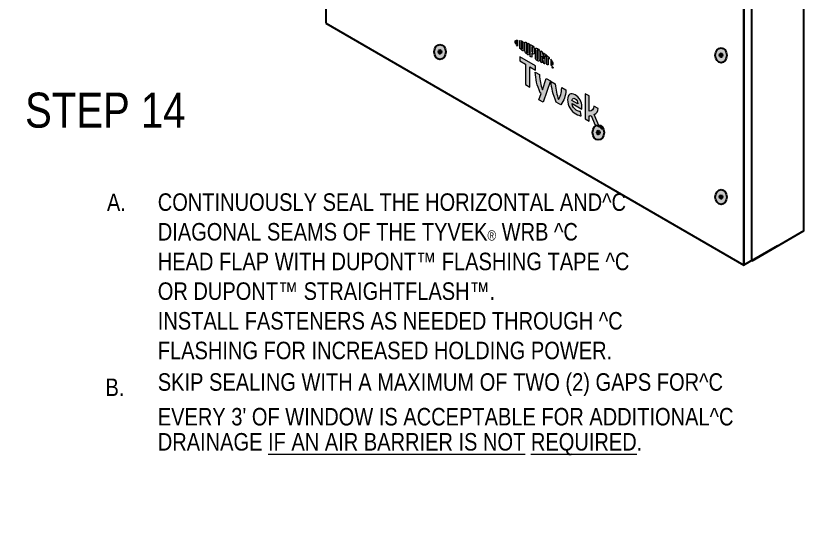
# Model space of a CAD drawing. Header units: inches. Extents: x -22 to 84, y -21 to 19.
# Drawn here: x 51.87 to 59.06, y 3.28 to 7.86 of the extents above; entities that cross this region are included whole.
import ezdxf

# ---------------------------------------------------------------- set-up
doc = ezdxf.new("R2010")
doc.units = ezdxf.units.IN
doc.header["$MEASUREMENT"] = 0
for name, color, linetype, lineweight in [('.ATI-TEXT', 7, 'Continuous', 0), ('G-ANNO-TTLB', 7, 'Continuous', 0), ('TYVEK', 7, 'Continuous', 0), ('X-REF - TRACED', 7, 'Continuous', 0)]:
    doc.layers.add(name, color=color, linetype=linetype, lineweight=lineweight)

# ---------------------------------------------------------------- blocks, each defined once
blk = doc.blocks.new('Block_245')
at = {"layer": 'X-REF - TRACED', "true_color": 0x848484, "transparency": 33554687}
h = blk.add_hatch(color=252, dxfattribs=at)
h.dxf.hatch_style = 2
edge = h.paths.add_edge_path()
edge.add_spline(control_points=[(56.329, 7.6298), (56.329, 7.6198), (56.3375, 7.6055), (56.3523, 7.5889), (56.3523, 7.5889), (56.3523, 7.6436), (56.3523, 7.6436), (56.3375, 7.6442), (56.329, 7.6398), (56.329, 7.6298)], knot_values=[0, 0, 0, 0, 1, 1, 1, 2, 2, 2, 3, 3, 3, 3], degree=3, periodic=0)
h = blk.add_hatch(color=252, dxfattribs=at)
h.dxf.hatch_style = 2
edge = h.paths.add_edge_path()
edge.add_spline(control_points=[(56.3968, 7.5683), (56.3968, 7.5641), (56.3946, 7.564), (56.392, 7.5655), (56.3899, 7.5667), (56.3868, 7.5693), (56.3842, 7.5716), (56.3842, 7.5716), (56.3842, 7.624), (56.3842, 7.624), (56.3868, 7.6233), (56.3899, 7.6223), (56.392, 7.6211), (56.3946, 7.6196), (56.3968, 7.6169), (56.3968, 7.6127), (56.3968, 7.6127), (56.3968, 7.5683), (56.3968, 7.5683)], knot_values=[0, 0, 0, 0, 1, 1, 1, 2, 2, 2, 3, 3, 3, 4, 4, 4, 5, 5, 5, 6, 6, 6, 6], degree=3, periodic=0)
edge = h.paths.add_edge_path()
edge.add_spline(control_points=[(56.3937, 7.6338), (56.3896, 7.6362), (56.3836, 7.6382), (56.3728, 7.6407), (56.3728, 7.6407), (56.3728, 7.5681), (56.3728, 7.5681), (56.3823, 7.5593), (56.3896, 7.5532), (56.3937, 7.5508), (56.4032, 7.5453), (56.4086, 7.5489), (56.4086, 7.5596), (56.4086, 7.5596), (56.4086, 7.6078), (56.4086, 7.6078), (56.4086, 7.6185), (56.4032, 7.6283), (56.3937, 7.6338)], knot_values=[0, 0, 0, 0, 1, 1, 1, 2, 2, 2, 3, 3, 3, 4, 4, 4, 5, 5, 5, 6, 6, 6, 6], degree=3, periodic=0)
h = blk.add_hatch(color=252, dxfattribs=at)
h.dxf.hatch_style = 2
edge = h.paths.add_edge_path()
edge.add_spline(control_points=[(56.4419, 7.5338), (56.4419, 7.5296), (56.4406, 7.5276), (56.436, 7.5309), (56.4315, 7.5341), (56.4303, 7.537), (56.4303, 7.542), (56.4303, 7.542), (56.4303, 7.621), (56.4303, 7.621), (56.4273, 7.6223), (56.4207, 7.6251), (56.4178, 7.6263), (56.4178, 7.6263), (56.4178, 7.5464), (56.4178, 7.5464), (56.4178, 7.5336), (56.4232, 7.5256), (56.436, 7.5165), (56.4477, 7.5082), (56.4549, 7.5109), (56.4549, 7.525), (56.4549, 7.525), (56.4549, 7.6094), (56.4549, 7.6094), (56.4524, 7.6106), (56.4444, 7.6145), (56.4419, 7.6157), (56.4419, 7.6157), (56.4419, 7.5338), (56.4419, 7.5338)], knot_values=[0, 0, 0, 0, 1, 1, 1, 2, 2, 2, 3, 3, 3, 4, 4, 4, 5, 5, 5, 6, 6, 6, 7, 7, 7, 8, 8, 8, 9, 9, 9, 10, 10, 10, 10], degree=3, periodic=0)
h = blk.add_hatch(color=252, dxfattribs=at)
h.dxf.hatch_style = 2
edge = h.paths.add_edge_path()
edge.add_spline(control_points=[(56.4893, 7.5411), (56.4893, 7.5365), (56.4879, 7.535), (56.4827, 7.538), (56.4827, 7.538), (56.4781, 7.5406), (56.4781, 7.5406), (56.4781, 7.5406), (56.4781, 7.5826), (56.4781, 7.5826), (56.4801, 7.5815), (56.4812, 7.5809), (56.4824, 7.5802), (56.4882, 7.5769), (56.4893, 7.5737), (56.4893, 7.5691), (56.4893, 7.5691), (56.4893, 7.5411), (56.4893, 7.5411)], knot_values=[0, 0, 0, 0, 1, 1, 1, 2, 2, 2, 3, 3, 3, 4, 4, 4, 5, 5, 5, 6, 6, 6, 6], degree=3, periodic=0)
edge = h.paths.add_edge_path()
edge.add_spline(control_points=[(56.4832, 7.5946), (56.4809, 7.5959), (56.4727, 7.6004), (56.4651, 7.6043), (56.4651, 7.6043), (56.4651, 7.4979), (56.4651, 7.4979), (56.4676, 7.4963), (56.4744, 7.492), (56.4781, 7.4898), (56.4781, 7.4898), (56.4781, 7.5259), (56.4781, 7.5259), (56.4781, 7.5259), (56.4832, 7.5229), (56.4832, 7.5229), (56.4968, 7.5151), (56.5025, 7.5188), (56.5025, 7.5323), (56.5025, 7.5323), (56.5025, 7.5637), (56.5025, 7.5637), (56.5025, 7.5769), (56.4961, 7.5872), (56.4832, 7.5946)], knot_values=[0, 0, 0, 0, 1, 1, 1, 2, 2, 2, 3, 3, 3, 4, 4, 4, 5, 5, 5, 6, 6, 6, 7, 7, 7, 8, 8, 8, 8], degree=3, periodic=0)
h = blk.add_hatch(color=252, dxfattribs=at)
h.dxf.hatch_style = 2
edge = h.paths.add_edge_path()
edge.add_spline(control_points=[(56.5359, 7.4771), (56.5359, 7.4729), (56.5347, 7.4714), (56.53, 7.4739), (56.5253, 7.4765), (56.524, 7.4796), (56.524, 7.4839), (56.524, 7.4839), (56.524, 7.5502), (56.524, 7.5502), (56.524, 7.5545), (56.5253, 7.5562), (56.53, 7.5533), (56.5347, 7.5505), (56.5359, 7.5475), (56.5359, 7.5433), (56.5359, 7.5433), (56.5359, 7.4771), (56.5359, 7.4771)], knot_values=[0, 0, 0, 0, 1, 1, 1, 2, 2, 2, 3, 3, 3, 4, 4, 4, 5, 5, 5, 6, 6, 6, 6], degree=3, periodic=0)
edge = h.paths.add_edge_path()
edge.add_spline(control_points=[(56.53, 7.5682), (56.518, 7.5758), (56.5108, 7.5738), (56.5108, 7.5598), (56.5108, 7.5598), (56.5108, 7.4903), (56.5108, 7.4903), (56.5108, 7.4755), (56.5173, 7.4657), (56.53, 7.459), (56.5425, 7.4524), (56.549, 7.4541), (56.549, 7.4698), (56.549, 7.4698), (56.549, 7.5362), (56.549, 7.5362), (56.549, 7.5511), (56.5432, 7.5599), (56.53, 7.5682)], knot_values=[0, 0, 0, 0, 1, 1, 1, 2, 2, 2, 3, 3, 3, 4, 4, 4, 5, 5, 5, 6, 6, 6, 6], degree=3, periodic=0)
h = blk.add_hatch(color=252, dxfattribs=at)
h.dxf.hatch_style = 2
edge = h.paths.add_edge_path()
edge.add_spline(control_points=[(56.5852, 7.4771), (56.5852, 7.4771), (56.5707, 7.5395), (56.5707, 7.5395), (56.5668, 7.5424), (56.5621, 7.5457), (56.5584, 7.5482), (56.5584, 7.5482), (56.5584, 7.4462), (56.5584, 7.4462), (56.561, 7.445), (56.5675, 7.4421), (56.5709, 7.4406), (56.5709, 7.4406), (56.5699, 7.5013), (56.5699, 7.5013), (56.5699, 7.5013), (56.5852, 7.4347), (56.5852, 7.4347), (56.5885, 7.4334), (56.5932, 7.4316), (56.5963, 7.4305), (56.5963, 7.4305), (56.5963, 7.5201), (56.5963, 7.5201), (56.5931, 7.5228), (56.5872, 7.5273), (56.5843, 7.5295), (56.5843, 7.5295), (56.5852, 7.4771), (56.5852, 7.4771)], knot_values=[0, 0, 0, 0, 1, 1, 1, 2, 2, 2, 3, 3, 3, 4, 4, 4, 5, 5, 5, 6, 6, 6, 7, 7, 7, 8, 8, 8, 9, 9, 9, 10, 10, 10, 10], degree=3, periodic=0)
h = blk.add_hatch(color=252, dxfattribs=at)
h.dxf.hatch_style = 2
edge = h.paths.add_edge_path()
edge.add_spline(control_points=[(56.6028, 7.5007), (56.606, 7.4982), (56.6092, 7.4957), (56.6123, 7.4931), (56.6123, 7.4931), (56.6123, 7.4253), (56.6123, 7.4253), (56.6151, 7.4244), (56.6204, 7.4229), (56.6239, 7.4221), (56.6239, 7.4221), (56.6239, 7.4831), (56.6239, 7.4831), (56.6273, 7.4802), (56.6305, 7.4773), (56.6334, 7.4747), (56.6334, 7.4747), (56.6334, 7.4878), (56.6334, 7.4878), (56.6242, 7.4968), (56.6143, 7.5055), (56.6028, 7.5149), (56.6028, 7.5149), (56.6028, 7.5007), (56.6028, 7.5007)], knot_values=[0, 0, 0, 0, 1, 1, 1, 2, 2, 2, 3, 3, 3, 4, 4, 4, 5, 5, 5, 6, 6, 6, 7, 7, 7, 8, 8, 8, 8], degree=3, periodic=0)
h = blk.add_hatch(color=252, dxfattribs=at)
h.dxf.hatch_style = 2
edge = h.paths.add_edge_path()
edge.add_spline(control_points=[(56.6708, 7.4325), (56.6708, 7.4225), (56.6622, 7.418), (56.6474, 7.4185), (56.6474, 7.4185), (56.6474, 7.4733), (56.6474, 7.4733), (56.6622, 7.4567), (56.6708, 7.4424), (56.6708, 7.4325)], knot_values=[0, 0, 0, 0, 1, 1, 1, 2, 2, 2, 3, 3, 3, 3], degree=3, periodic=0)
h = blk.add_hatch(color=252, dxfattribs=at)
h.dxf.hatch_style = 2
edge = h.paths.add_edge_path()
edge.add_spline(control_points=[(56.6638, 7.4035), (56.6638, 7.4035), (56.6652, 7.4027), (56.6652, 7.4027), (56.6652, 7.4027), (56.6673, 7.3978), (56.6673, 7.3978), (56.6673, 7.3978), (56.6694, 7.4003), (56.6694, 7.4003), (56.6694, 7.4003), (56.6708, 7.3995), (56.6708, 7.3995), (56.6708, 7.3995), (56.6708, 7.3917), (56.6708, 7.3917), (56.6708, 7.3917), (56.6695, 7.3924), (56.6695, 7.3924), (56.6695, 7.3924), (56.6695, 7.398), (56.6695, 7.398), (56.6695, 7.398), (56.6674, 7.3955), (56.6674, 7.3955), (56.6674, 7.3955), (56.6672, 7.3955), (56.6672, 7.3955), (56.6672, 7.3955), (56.6651, 7.4005), (56.6651, 7.4005), (56.6651, 7.4005), (56.6651, 7.3949), (56.6651, 7.3949), (56.6651, 7.3949), (56.6638, 7.3957), (56.6638, 7.3957), (56.6638, 7.3957), (56.6638, 7.4035), (56.6638, 7.4035)], knot_values=[0, 0, 0, 0, 1, 1, 1, 2, 2, 2, 3, 3, 3, 4, 4, 4, 5, 5, 5, 6, 6, 6, 7, 7, 7, 8, 8, 8, 9, 9, 9, 10, 10, 10, 11, 11, 11, 12, 12, 12, 13, 13, 13, 13], degree=3, periodic=0)
edge = h.paths.add_edge_path()
edge.add_spline(control_points=[(56.6589, 7.405), (56.6589, 7.405), (56.6568, 7.4062), (56.6568, 7.4062), (56.6568, 7.4062), (56.6568, 7.4076), (56.6568, 7.4076), (56.6568, 7.4076), (56.6623, 7.4044), (56.6623, 7.4044), (56.6623, 7.4044), (56.6623, 7.403), (56.6623, 7.403), (56.6623, 7.403), (56.6602, 7.4042), (56.6602, 7.4042), (56.6602, 7.4042), (56.6602, 7.3977), (56.6602, 7.3977), (56.6602, 7.3977), (56.6589, 7.3985), (56.6589, 7.3985), (56.6589, 7.3985), (56.6589, 7.405), (56.6589, 7.405)], knot_values=[0, 0, 0, 0, 1, 1, 1, 2, 2, 2, 3, 3, 3, 4, 4, 4, 5, 5, 5, 6, 6, 6, 7, 7, 7, 8, 8, 8, 8], degree=3, periodic=0)
at = {"layer": 'X-REF - TRACED'}
for points, knots in [([(56.329, 7.6298), (56.329, 7.6198), (56.3375, 7.6055), (56.3523, 7.5889), (56.3523, 7.5889), (56.3523, 7.6436), (56.3523, 7.6436), (56.3375, 7.6442), (56.329, 7.6398), (56.329, 7.6298)], [0, 0, 0, 0, 1, 1, 1, 2, 2, 2, 3, 3, 3, 3]), ([(56.3937, 7.6338), (56.3896, 7.6362), (56.3836, 7.6382), (56.3728, 7.6407), (56.3728, 7.6407), (56.3728, 7.5681), (56.3728, 7.5681), (56.3823, 7.5593), (56.3896, 7.5532), (56.3937, 7.5508), (56.4032, 7.5453), (56.4086, 7.5489), (56.4086, 7.5596), (56.4086, 7.5596), (56.4086, 7.6078), (56.4086, 7.6078), (56.4086, 7.6185), (56.4032, 7.6283), (56.3937, 7.6338)], [0, 0, 0, 0, 1, 1, 1, 2, 2, 2, 3, 3, 3, 4, 4, 4, 5, 5, 5, 6, 6, 6, 6]), ([(56.3968, 7.5683), (56.3968, 7.5641), (56.3946, 7.564), (56.392, 7.5655), (56.3899, 7.5667), (56.3868, 7.5693), (56.3842, 7.5716), (56.3842, 7.5716), (56.3842, 7.624), (56.3842, 7.624), (56.3868, 7.6233), (56.3899, 7.6223), (56.392, 7.6211), (56.3946, 7.6196), (56.3968, 7.6169), (56.3968, 7.6127), (56.3968, 7.6127), (56.3968, 7.5683), (56.3968, 7.5683)], [0, 0, 0, 0, 1, 1, 1, 2, 2, 2, 3, 3, 3, 4, 4, 4, 5, 5, 5, 6, 6, 6, 6]), ([(56.4419, 7.5338), (56.4419, 7.5296), (56.4406, 7.5276), (56.436, 7.5309), (56.4315, 7.5341), (56.4303, 7.537), (56.4303, 7.542), (56.4303, 7.542), (56.4303, 7.621), (56.4303, 7.621), (56.4273, 7.6223), (56.4207, 7.6251), (56.4178, 7.6263), (56.4178, 7.6263), (56.4178, 7.5464), (56.4178, 7.5464), (56.4178, 7.5336), (56.4232, 7.5256), (56.436, 7.5165), (56.4477, 7.5082), (56.4549, 7.5109), (56.4549, 7.525), (56.4549, 7.525), (56.4549, 7.6094), (56.4549, 7.6094), (56.4524, 7.6106), (56.4444, 7.6145), (56.4419, 7.6157), (56.4419, 7.6157), (56.4419, 7.5338), (56.4419, 7.5338)], [0, 0, 0, 0, 1, 1, 1, 2, 2, 2, 3, 3, 3, 4, 4, 4, 5, 5, 5, 6, 6, 6, 7, 7, 7, 8, 8, 8, 9, 9, 9, 10, 10, 10, 10]), ([(56.4832, 7.5946), (56.4809, 7.5959), (56.4727, 7.6004), (56.4651, 7.6043), (56.4651, 7.6043), (56.4651, 7.4979), (56.4651, 7.4979), (56.4676, 7.4963), (56.4744, 7.492), (56.4781, 7.4898), (56.4781, 7.4898), (56.4781, 7.5259), (56.4781, 7.5259), (56.4781, 7.5259), (56.4832, 7.5229), (56.4832, 7.5229), (56.4968, 7.5151), (56.5025, 7.5188), (56.5025, 7.5323), (56.5025, 7.5323), (56.5025, 7.5637), (56.5025, 7.5637), (56.5025, 7.5769), (56.4961, 7.5872), (56.4832, 7.5946)], [0, 0, 0, 0, 1, 1, 1, 2, 2, 2, 3, 3, 3, 4, 4, 4, 5, 5, 5, 6, 6, 6, 7, 7, 7, 8, 8, 8, 8]), ([(56.4893, 7.5411), (56.4893, 7.5365), (56.4879, 7.535), (56.4827, 7.538), (56.4827, 7.538), (56.4781, 7.5406), (56.4781, 7.5406), (56.4781, 7.5406), (56.4781, 7.5826), (56.4781, 7.5826), (56.4801, 7.5815), (56.4812, 7.5809), (56.4824, 7.5802), (56.4882, 7.5769), (56.4893, 7.5737), (56.4893, 7.5691), (56.4893, 7.5691), (56.4893, 7.5411), (56.4893, 7.5411)], [0, 0, 0, 0, 1, 1, 1, 2, 2, 2, 3, 3, 3, 4, 4, 4, 5, 5, 5, 6, 6, 6, 6]), ([(56.53, 7.5682), (56.518, 7.5758), (56.5108, 7.5738), (56.5108, 7.5598), (56.5108, 7.5598), (56.5108, 7.4903), (56.5108, 7.4903), (56.5108, 7.4755), (56.5173, 7.4657), (56.53, 7.459), (56.5425, 7.4524), (56.549, 7.4541), (56.549, 7.4698), (56.549, 7.4698), (56.549, 7.5362), (56.549, 7.5362), (56.549, 7.5511), (56.5432, 7.5599), (56.53, 7.5682)], [0, 0, 0, 0, 1, 1, 1, 2, 2, 2, 3, 3, 3, 4, 4, 4, 5, 5, 5, 6, 6, 6, 6]), ([(56.5359, 7.4771), (56.5359, 7.4729), (56.5347, 7.4714), (56.53, 7.4739), (56.5253, 7.4765), (56.524, 7.4796), (56.524, 7.4839), (56.524, 7.4839), (56.524, 7.5502), (56.524, 7.5502), (56.524, 7.5545), (56.5253, 7.5562), (56.53, 7.5533), (56.5347, 7.5505), (56.5359, 7.5475), (56.5359, 7.5433), (56.5359, 7.5433), (56.5359, 7.4771), (56.5359, 7.4771)], [0, 0, 0, 0, 1, 1, 1, 2, 2, 2, 3, 3, 3, 4, 4, 4, 5, 5, 5, 6, 6, 6, 6]), ([(56.5852, 7.4771), (56.5852, 7.4771), (56.5707, 7.5395), (56.5707, 7.5395), (56.5668, 7.5424), (56.5621, 7.5457), (56.5584, 7.5482), (56.5584, 7.5482), (56.5584, 7.4462), (56.5584, 7.4462), (56.561, 7.445), (56.5675, 7.4421), (56.5709, 7.4406), (56.5709, 7.4406), (56.5699, 7.5013), (56.5699, 7.5013), (56.5699, 7.5013), (56.5852, 7.4347), (56.5852, 7.4347), (56.5885, 7.4334), (56.5932, 7.4316), (56.5963, 7.4305), (56.5963, 7.4305), (56.5963, 7.5201), (56.5963, 7.5201), (56.5931, 7.5228), (56.5872, 7.5273), (56.5843, 7.5295), (56.5843, 7.5295), (56.5852, 7.4771), (56.5852, 7.4771)], [0, 0, 0, 0, 1, 1, 1, 2, 2, 2, 3, 3, 3, 4, 4, 4, 5, 5, 5, 6, 6, 6, 7, 7, 7, 8, 8, 8, 9, 9, 9, 10, 10, 10, 10]), ([(56.6028, 7.5007), (56.606, 7.4982), (56.6092, 7.4957), (56.6123, 7.4931), (56.6123, 7.4931), (56.6123, 7.4253), (56.6123, 7.4253), (56.6151, 7.4244), (56.6204, 7.4229), (56.6239, 7.4221), (56.6239, 7.4221), (56.6239, 7.4831), (56.6239, 7.4831), (56.6273, 7.4802), (56.6305, 7.4773), (56.6334, 7.4747), (56.6334, 7.4747), (56.6334, 7.4878), (56.6334, 7.4878), (56.6242, 7.4968), (56.6143, 7.5055), (56.6028, 7.5149), (56.6028, 7.5149), (56.6028, 7.5007), (56.6028, 7.5007)], [0, 0, 0, 0, 1, 1, 1, 2, 2, 2, 3, 3, 3, 4, 4, 4, 5, 5, 5, 6, 6, 6, 7, 7, 7, 8, 8, 8, 8]), ([(56.6708, 7.4325), (56.6708, 7.4225), (56.6622, 7.418), (56.6474, 7.4185), (56.6474, 7.4185), (56.6474, 7.4733), (56.6474, 7.4733), (56.6622, 7.4567), (56.6708, 7.4424), (56.6708, 7.4325)], [0, 0, 0, 0, 1, 1, 1, 2, 2, 2, 3, 3, 3, 3]), ([(56.6589, 7.405), (56.6589, 7.405), (56.6568, 7.4062), (56.6568, 7.4062), (56.6568, 7.4062), (56.6568, 7.4076), (56.6568, 7.4076), (56.6568, 7.4076), (56.6623, 7.4044), (56.6623, 7.4044), (56.6623, 7.4044), (56.6623, 7.403), (56.6623, 7.403), (56.6623, 7.403), (56.6602, 7.4042), (56.6602, 7.4042), (56.6602, 7.4042), (56.6602, 7.3977), (56.6602, 7.3977), (56.6602, 7.3977), (56.6589, 7.3985), (56.6589, 7.3985), (56.6589, 7.3985), (56.6589, 7.405), (56.6589, 7.405)], [0, 0, 0, 0, 1, 1, 1, 2, 2, 2, 3, 3, 3, 4, 4, 4, 5, 5, 5, 6, 6, 6, 7, 7, 7, 8, 8, 8, 8]), ([(56.6638, 7.4035), (56.6638, 7.4035), (56.6652, 7.4027), (56.6652, 7.4027), (56.6652, 7.4027), (56.6673, 7.3978), (56.6673, 7.3978), (56.6673, 7.3978), (56.6694, 7.4003), (56.6694, 7.4003), (56.6694, 7.4003), (56.6708, 7.3995), (56.6708, 7.3995), (56.6708, 7.3995), (56.6708, 7.3917), (56.6708, 7.3917), (56.6708, 7.3917), (56.6695, 7.3924), (56.6695, 7.3924), (56.6695, 7.3924), (56.6695, 7.398), (56.6695, 7.398), (56.6695, 7.398), (56.6674, 7.3955), (56.6674, 7.3955), (56.6674, 7.3955), (56.6672, 7.3955), (56.6672, 7.3955), (56.6672, 7.3955), (56.6651, 7.4005), (56.6651, 7.4005), (56.6651, 7.4005), (56.6651, 7.3949), (56.6651, 7.3949), (56.6651, 7.3949), (56.6638, 7.3957), (56.6638, 7.3957), (56.6638, 7.3957), (56.6638, 7.4035), (56.6638, 7.4035)], [0, 0, 0, 0, 1, 1, 1, 2, 2, 2, 3, 3, 3, 4, 4, 4, 5, 5, 5, 6, 6, 6, 7, 7, 7, 8, 8, 8, 9, 9, 9, 10, 10, 10, 11, 11, 11, 12, 12, 12, 13, 13, 13, 13])]:
    blk.add_open_spline(points, degree=3, knots=knots, dxfattribs=at)
blk = doc.blocks.new('Block_249')
at = {"layer": 'X-REF - TRACED', "true_color": 0x848484, "transparency": 33554687}
h = blk.add_hatch(color=252, dxfattribs=at)
h.dxf.hatch_style = 2
h.paths.add_polyline_path([(56.5131, 7.4141), (56.3728, 7.4951), (56.3728, 7.457), (56.4235, 7.4277), (56.4235, 7.2472), (56.4624, 7.2247), (56.4624, 7.4052), (56.5131, 7.376)])
h = blk.add_hatch(color=252, dxfattribs=at)
h.dxf.hatch_style = 2
edge = h.paths.add_edge_path()
edge.add_spline(control_points=[(56.7463, 7.2204), (56.7439, 7.1684), (56.7335, 7.1382), (56.7174, 7.1122), (56.7019, 7.1564), (56.6918, 7.1985), (56.6888, 7.2536), (56.6888, 7.2536), (56.651, 7.2754), (56.651, 7.2754), (56.655, 7.2103), (56.6673, 7.163), (56.6967, 7.0894), (56.6967, 7.0894), (56.7384, 7.0654), (56.7384, 7.0654), (56.7667, 7.1056), (56.7785, 7.1391), (56.7839, 7.1987), (56.7839, 7.1987), (56.7463, 7.2204), (56.7463, 7.2204)], knot_values=[0, 0, 0, 0, 1, 1, 1, 2, 2, 2, 3, 3, 3, 4, 4, 4, 5, 5, 5, 6, 6, 6, 7, 7, 7, 7], degree=3, periodic=0)
h = blk.add_hatch(color=252, dxfattribs=at)
h.dxf.hatch_style = 2
edge = h.paths.add_edge_path()
edge.add_spline(control_points=[(56.8376, 7.1031), (56.8376, 7.1031), (56.8893, 7.0732), (56.8893, 7.0732), (56.8893, 7.0732), (56.8893, 7.0769), (56.8893, 7.0769), (56.8893, 7.0944), (56.8811, 7.1119), (56.8662, 7.1206), (56.8504, 7.1297), (56.84, 7.1229), (56.8376, 7.1031)], knot_values=[0, 0, 0, 0, 1, 1, 1, 2, 2, 2, 3, 3, 3, 4, 4, 4, 4], degree=3, periodic=0)
edge = h.paths.add_edge_path()
edge.add_spline(control_points=[(56.9201, 6.9674), (56.9081, 6.968), (56.8904, 6.9739), (56.8724, 6.9843), (56.8286, 7.0096), (56.7986, 7.0587), (56.7986, 7.1106), (56.7986, 7.1602), (56.8261, 7.1781), (56.8662, 7.155), (56.9018, 7.1343), (56.9253, 7.0918), (56.9253, 7.0499), (56.9253, 7.0406), (56.9247, 7.0328), (56.9242, 7.0268), (56.9242, 7.0268), (56.8381, 7.0765), (56.8381, 7.0765), (56.8416, 7.0495), (56.8544, 7.0309), (56.8762, 7.0183), (56.8896, 7.0106), (56.9024, 7.0066), (56.9141, 7.0055), (56.9141, 7.0055), (56.9201, 6.9674), (56.9201, 6.9674)], knot_values=[0, 0, 0, 0, 1, 1, 1, 2, 2, 2, 3, 3, 3, 4, 4, 4, 5, 5, 5, 6, 6, 6, 7, 7, 7, 8, 8, 8, 9, 9, 9, 9], degree=3, periodic=0)
h = blk.add_hatch(color=252, dxfattribs=at)
h.dxf.hatch_style = 2
edge = h.paths.add_edge_path()
edge.add_spline(control_points=[(57.0367, 6.9784), (57.0367, 6.9784), (57.0819, 6.8671), (57.0819, 6.8671), (57.0819, 6.8671), (57.041, 6.8907), (57.041, 6.8907), (57.041, 6.8907), (57.0097, 6.9696), (57.0097, 6.9696), (57.004, 6.9683), (56.998, 6.967), (56.9915, 6.9661), (56.9915, 6.9661), (56.9915, 6.9193), (56.9915, 6.9193), (56.9915, 6.9193), (56.9539, 6.941), (56.9539, 6.941), (56.9539, 6.941), (56.9539, 7.1649), (56.9539, 7.1649), (56.9539, 7.1649), (56.9915, 7.1454), (56.9915, 7.1454), (56.9915, 7.1454), (56.9915, 7.0077), (56.9915, 7.0077), (57.0171, 7.0119), (57.0296, 7.0265), (57.034, 7.0543), (57.034, 7.0543), (57.0713, 7.0328), (57.0713, 7.0328), (57.0705, 7.0064), (57.0585, 6.9893), (57.0367, 6.9784)], knot_values=[0, 0, 0, 0, 1, 1, 1, 2, 2, 2, 3, 3, 3, 4, 4, 4, 5, 5, 5, 6, 6, 6, 7, 7, 7, 8, 8, 8, 9, 9, 9, 10, 10, 10, 11, 11, 11, 12, 12, 12, 12], degree=3, periodic=0)
at = {"layer": 'X-REF - TRACED'}
blk.add_lwpolyline([(56.5131, 7.4141), (56.3728, 7.4951), (56.3728, 7.457), (56.4235, 7.4277), (56.4235, 7.2472), (56.4624, 7.2247), (56.4624, 7.4052), (56.5131, 7.376)], close=True, dxfattribs=at)
for points, knots in [([(56.7463, 7.2204), (56.7439, 7.1684), (56.7335, 7.1382), (56.7174, 7.1122), (56.7019, 7.1564), (56.6918, 7.1985), (56.6888, 7.2536), (56.6888, 7.2536), (56.651, 7.2754), (56.651, 7.2754), (56.655, 7.2103), (56.6673, 7.163), (56.6967, 7.0894), (56.6967, 7.0894), (56.7384, 7.0654), (56.7384, 7.0654), (56.7667, 7.1056), (56.7785, 7.1391), (56.7839, 7.1987), (56.7839, 7.1987), (56.7463, 7.2204), (56.7463, 7.2204)], [0, 0, 0, 0, 1, 1, 1, 2, 2, 2, 3, 3, 3, 4, 4, 4, 5, 5, 5, 6, 6, 6, 7, 7, 7, 7]), ([(56.9201, 6.9674), (56.9081, 6.968), (56.8904, 6.9739), (56.8724, 6.9843), (56.8286, 7.0096), (56.7986, 7.0587), (56.7986, 7.1106), (56.7986, 7.1602), (56.8261, 7.1781), (56.8662, 7.155), (56.9018, 7.1343), (56.9253, 7.0918), (56.9253, 7.0499), (56.9253, 7.0406), (56.9247, 7.0328), (56.9242, 7.0268), (56.9242, 7.0268), (56.8381, 7.0765), (56.8381, 7.0765), (56.8416, 7.0495), (56.8544, 7.0309), (56.8762, 7.0183), (56.8896, 7.0106), (56.9024, 7.0066), (56.9141, 7.0055), (56.9141, 7.0055), (56.9201, 6.9674), (56.9201, 6.9674)], [0, 0, 0, 0, 1, 1, 1, 2, 2, 2, 3, 3, 3, 4, 4, 4, 5, 5, 5, 6, 6, 6, 7, 7, 7, 8, 8, 8, 9, 9, 9, 9]), ([(56.8376, 7.1031), (56.8376, 7.1031), (56.8893, 7.0732), (56.8893, 7.0732), (56.8893, 7.0732), (56.8893, 7.0769), (56.8893, 7.0769), (56.8893, 7.0944), (56.8811, 7.1119), (56.8662, 7.1206), (56.8504, 7.1297), (56.84, 7.1229), (56.8376, 7.1031)], [0, 0, 0, 0, 1, 1, 1, 2, 2, 2, 3, 3, 3, 4, 4, 4, 4]), ([(57.0367, 6.9784), (57.0367, 6.9784), (57.0819, 6.8671), (57.0819, 6.8671), (57.0819, 6.8671), (57.041, 6.8907), (57.041, 6.8907), (57.041, 6.8907), (57.0097, 6.9696), (57.0097, 6.9696), (57.004, 6.9683), (56.998, 6.967), (56.9915, 6.9661), (56.9915, 6.9661), (56.9915, 6.9193), (56.9915, 6.9193), (56.9915, 6.9193), (56.9539, 6.941), (56.9539, 6.941), (56.9539, 6.941), (56.9539, 7.1649), (56.9539, 7.1649), (56.9539, 7.1649), (56.9915, 7.1454), (56.9915, 7.1454), (56.9915, 7.1454), (56.9915, 7.0077), (56.9915, 7.0077), (57.0171, 7.0119), (57.0296, 7.0265), (57.034, 7.0543), (57.034, 7.0543), (57.0713, 7.0328), (57.0713, 7.0328), (57.0705, 7.0064), (57.0585, 6.9893), (57.0367, 6.9784)], [0, 0, 0, 0, 1, 1, 1, 2, 2, 2, 3, 3, 3, 4, 4, 4, 5, 5, 5, 6, 6, 6, 7, 7, 7, 8, 8, 8, 9, 9, 9, 10, 10, 10, 11, 11, 11, 12, 12, 12, 12])]:
    blk.add_open_spline(points, degree=3, knots=knots, dxfattribs=at)
blk = doc.blocks.new('Block_248')
at = {"layer": 'X-REF - TRACED', "true_color": 0x848484, "transparency": 33554687}
h = blk.add_hatch(color=252, dxfattribs=at)
h.dxf.hatch_style = 2
edge = h.paths.add_edge_path()
edge.add_spline(control_points=[(56.6067, 7.301), (56.6067, 7.301), (56.573, 7.2004), (56.573, 7.2004), (56.5586, 7.2425), (56.5493, 7.2832), (56.5464, 7.3358), (56.5464, 7.3358), (56.5085, 7.3577), (56.5085, 7.3577), (56.5126, 7.2925), (56.5249, 7.2452), (56.5543, 7.1717), (56.5543, 7.1717), (56.5619, 7.1673), (56.5619, 7.1673), (56.5619, 7.1673), (56.5426, 7.1098), (56.5426, 7.1098), (56.5426, 7.1098), (56.5802, 7.0881), (56.5802, 7.0881), (56.5802, 7.0881), (56.6443, 7.2793), (56.6443, 7.2793), (56.6443, 7.2793), (56.6067, 7.301), (56.6067, 7.301)], knot_values=[0, 0, 0, 0, 1, 1, 1, 2, 2, 2, 3, 3, 3, 4, 4, 4, 5, 5, 5, 6, 6, 6, 7, 7, 7, 8, 8, 8, 9, 9, 9, 9], degree=3, periodic=0)
at = {"layer": 'X-REF - TRACED'}
blk.add_open_spline([(56.6067, 7.301), (56.6067, 7.301), (56.573, 7.2004), (56.573, 7.2004), (56.5586, 7.2425), (56.5493, 7.2832), (56.5464, 7.3358), (56.5464, 7.3358), (56.5085, 7.3577), (56.5085, 7.3577), (56.5126, 7.2925), (56.5249, 7.2452), (56.5543, 7.1717), (56.5543, 7.1717), (56.5619, 7.1673), (56.5619, 7.1673), (56.5619, 7.1673), (56.5426, 7.1098), (56.5426, 7.1098), (56.5426, 7.1098), (56.5802, 7.0881), (56.5802, 7.0881), (56.5802, 7.0881), (56.6443, 7.2793), (56.6443, 7.2793), (56.6443, 7.2793), (56.6067, 7.301), (56.6067, 7.301)], degree=3, knots=[0, 0, 0, 0, 1, 1, 1, 2, 2, 2, 3, 3, 3, 4, 4, 4, 5, 5, 5, 6, 6, 6, 7, 7, 7, 8, 8, 8, 9, 9, 9, 9], dxfattribs=at)
blk.add_blockref('Block_249', (0, 0), dxfattribs=at)
blk = doc.blocks.new('Block_250')
at = {"layer": 'X-REF - TRACED', "true_color": 0x848484, "transparency": 33554687}
h = blk.add_hatch(color=252, dxfattribs=at)
h.dxf.hatch_style = 2
edge = h.paths.add_edge_path()
edge.add_spline(control_points=[(57.0999, 6.8714), (57.0999, 6.8714), (57.0999, 6.8673), (57.0999, 6.8673), (57.0999, 6.8673), (57.1015, 6.8664), (57.1015, 6.8664), (57.103, 6.8655), (57.1038, 6.8655), (57.1038, 6.8671), (57.1038, 6.8686), (57.103, 6.8696), (57.1015, 6.8705), (57.1015, 6.8705), (57.0999, 6.8714), (57.0999, 6.8714)], knot_values=[0, 0, 0, 0, 1, 1, 1, 2, 2, 2, 3, 3, 3, 4, 4, 4, 5, 5, 5, 5], degree=3, periodic=0)
edge = h.paths.add_edge_path()
edge.add_spline(control_points=[(57.0973, 6.8755), (57.0973, 6.8755), (57.1015, 6.8731), (57.1015, 6.8731), (57.1048, 6.8712), (57.1064, 6.8685), (57.1064, 6.8656), (57.1064, 6.8636), (57.1056, 6.8626), (57.104, 6.8629), (57.1048, 6.8606), (57.1059, 6.8583), (57.1072, 6.8556), (57.1072, 6.8556), (57.1041, 6.8575), (57.1041, 6.8575), (57.1029, 6.8598), (57.1021, 6.8618), (57.1013, 6.8639), (57.1013, 6.8639), (57.0999, 6.8647), (57.0999, 6.8647), (57.0999, 6.8647), (57.0999, 6.8598), (57.0999, 6.8598), (57.0999, 6.8598), (57.0973, 6.8614), (57.0973, 6.8614), (57.0973, 6.8614), (57.0973, 6.8755), (57.0973, 6.8755)], knot_values=[0, 0, 0, 0, 1, 1, 1, 2, 2, 2, 3, 3, 3, 4, 4, 4, 5, 5, 5, 6, 6, 6, 7, 7, 7, 8, 8, 8, 9, 9, 9, 10, 10, 10, 10], degree=3, periodic=0)
edge = h.paths.add_edge_path()
edge.add_spline(control_points=[(57.1017, 6.8766), (57.0957, 6.8801), (57.0923, 6.8781), (57.0923, 6.871), (57.0923, 6.8639), (57.0957, 6.8581), (57.1017, 6.8547), (57.1075, 6.8513), (57.111, 6.8532), (57.111, 6.8603), (57.111, 6.8673), (57.1075, 6.8732), (57.1017, 6.8766)], knot_values=[0, 0, 0, 0, 1, 1, 1, 2, 2, 2, 3, 3, 3, 4, 4, 4, 4], degree=3, periodic=0)
edge = h.paths.add_edge_path()
edge.add_spline(control_points=[(57.1017, 6.8795), (57.109, 6.8752), (57.1138, 6.8671), (57.1138, 6.8587), (57.1138, 6.8502), (57.1089, 6.8477), (57.1017, 6.8519), (57.0943, 6.8562), (57.0895, 6.8642), (57.0895, 6.8727), (57.0895, 6.8811), (57.0943, 6.8837), (57.1017, 6.8795)], knot_values=[0, 0, 0, 0, 1, 1, 1, 2, 2, 2, 3, 3, 3, 4, 4, 4, 4], degree=3, periodic=0)
at = {"layer": 'X-REF - TRACED'}
for points, knots in [([(57.1017, 6.8795), (57.109, 6.8752), (57.1138, 6.8671), (57.1138, 6.8587), (57.1138, 6.8502), (57.1089, 6.8477), (57.1017, 6.8519), (57.0943, 6.8562), (57.0895, 6.8642), (57.0895, 6.8727), (57.0895, 6.8811), (57.0943, 6.8837), (57.1017, 6.8795)], [0, 0, 0, 0, 1, 1, 1, 2, 2, 2, 3, 3, 3, 4, 4, 4, 4]), ([(57.1017, 6.8766), (57.0957, 6.8801), (57.0923, 6.8781), (57.0923, 6.871), (57.0923, 6.8639), (57.0957, 6.8581), (57.1017, 6.8547), (57.1075, 6.8513), (57.111, 6.8532), (57.111, 6.8603), (57.111, 6.8673), (57.1075, 6.8732), (57.1017, 6.8766)], [0, 0, 0, 0, 1, 1, 1, 2, 2, 2, 3, 3, 3, 4, 4, 4, 4]), ([(57.0973, 6.8755), (57.0973, 6.8755), (57.1015, 6.8731), (57.1015, 6.8731), (57.1048, 6.8712), (57.1064, 6.8685), (57.1064, 6.8656), (57.1064, 6.8636), (57.1056, 6.8626), (57.104, 6.8629), (57.1048, 6.8606), (57.1059, 6.8583), (57.1072, 6.8556), (57.1072, 6.8556), (57.1041, 6.8575), (57.1041, 6.8575), (57.1029, 6.8598), (57.1021, 6.8618), (57.1013, 6.8639), (57.1013, 6.8639), (57.0999, 6.8647), (57.0999, 6.8647), (57.0999, 6.8647), (57.0999, 6.8598), (57.0999, 6.8598), (57.0999, 6.8598), (57.0973, 6.8614), (57.0973, 6.8614), (57.0973, 6.8614), (57.0973, 6.8755), (57.0973, 6.8755)], [0, 0, 0, 0, 1, 1, 1, 2, 2, 2, 3, 3, 3, 4, 4, 4, 5, 5, 5, 6, 6, 6, 7, 7, 7, 8, 8, 8, 9, 9, 9, 10, 10, 10, 10]), ([(57.0999, 6.8714), (57.0999, 6.8714), (57.0999, 6.8673), (57.0999, 6.8673), (57.0999, 6.8673), (57.1015, 6.8664), (57.1015, 6.8664), (57.103, 6.8655), (57.1038, 6.8655), (57.1038, 6.8671), (57.1038, 6.8686), (57.103, 6.8696), (57.1015, 6.8705), (57.1015, 6.8705), (57.0999, 6.8714), (57.0999, 6.8714)], [0, 0, 0, 0, 1, 1, 1, 2, 2, 2, 3, 3, 3, 4, 4, 4, 5, 5, 5, 5])]:
    blk.add_open_spline(points, degree=3, knots=knots, dxfattribs=at)
blk = doc.blocks.new('Block_247')
at = {"layer": 'X-REF - TRACED'}
for name in ['Block_248', 'Block_250']:
    blk.add_blockref(name, (0, 0), dxfattribs=at)
blk = doc.blocks.new('Block_246')
at = {"layer": 'X-REF - TRACED'}
blk.add_blockref('Block_247', (0, 0), dxfattribs=at)
blk = doc.blocks.new('Block_244')
at = {"layer": 'X-REF - TRACED'}
for name in ['Block_245', 'Block_246']:
    blk.add_blockref(name, (0, 0), dxfattribs=at)

msp = doc.modelspace()

# ---------------------------------------------------------------- hatches: boundary and pattern name
at = {"layer": 'G-ANNO-TTLB', "true_color": 0xff00ff, "transparency": 33554687}
h = msp.add_hatch(color=6, dxfattribs=at)
edge = h.paths.add_edge_path()
edge.add_spline(control_points=[(71.2893, -15.0744), (71.2893, -15.0744), (30.6016, -15.0744), (30.6016, -15.0744), (30.6016, -15.0744), (30.6016, 19.0506), (30.6016, 19.0506), (30.6016, 19.0506), (71.2893, 19.0506), (71.2893, 19.0506), (71.2893, 19.0506), (71.2893, -15.0744), (71.2893, -15.0744)], knot_values=[0, 0, 0, 0, 1, 1, 1, 2, 2, 2, 3, 3, 3, 4, 4, 4, 4], degree=3, periodic=0)
edge = h.paths.add_edge_path()
edge.add_spline(control_points=[(30.7266, 18.9256), (30.7266, 18.9256), (30.7266, -14.9494), (30.7266, -14.9494), (30.7266, -14.9494), (71.1643, -14.9494), (71.1643, -14.9494), (71.1643, -14.9494), (71.1643, 18.9256), (71.1643, 18.9256), (71.1643, 18.9256), (30.7266, 18.9256), (30.7266, 18.9256)], knot_values=[0, 0, 0, 0, 1, 1, 1, 2, 2, 2, 3, 3, 3, 4, 4, 4, 4], degree=3, periodic=0)
edge.add_line((30.7266, 18.9256), (30.7266, 18.9256))
at = {"layer": 'TYVEK', "true_color": 0x003b71, "transparency": 33554687}
h = msp.add_hatch(color=156, dxfattribs=at)
h.dxf.hatch_style = 2
edge = h.paths.add_edge_path()
edge.add_ellipse((55.6589, 7.5382), major_axis=(0, 0.0664), ratio=0.766948, start_angle=0, end_angle=360)
h = msp.add_hatch(color=156, dxfattribs=at)
h.dxf.hatch_style = 2
edge = h.paths.add_edge_path()
edge.add_ellipse((58.1682, 7.5083), major_axis=(0, 0.0664), ratio=0.766948, start_angle=0, end_angle=360)
h = msp.add_hatch(color=156, dxfattribs=at)
h.dxf.hatch_style = 2
edge = h.paths.add_edge_path()
edge.add_ellipse((57.0727, 6.8186), major_axis=(0, 0.0664), ratio=0.766948, start_angle=0, end_angle=360)
h = msp.add_hatch(color=156, dxfattribs=at)
h.dxf.hatch_style = 2
edge = h.paths.add_edge_path()
edge.add_ellipse((58.1682, 6.243), major_axis=(0, 0.0664), ratio=0.766948, start_angle=0, end_angle=360)

# ---------------------------------------------------------------- linework, layer by layer
at = {"layer": 'G-ANNO-TTLB'}
for points in [[(71.2893, -15.0744), (71.2893, -15.0744), (30.6016, -15.0744), (30.6016, -15.0744), (30.6016, -15.0744), (30.6016, 19.0506), (30.6016, 19.0506), (30.6016, 19.0506), (71.2893, 19.0506), (71.2893, 19.0506), (71.2893, 19.0506), (71.2893, -15.0744), (71.2893, -15.0744)], [(30.7266, 18.9256), (30.7266, 18.9256), (30.7266, -14.9494), (30.7266, -14.9494), (30.7266, -14.9494), (71.1643, -14.9494), (71.1643, -14.9494), (71.1643, -14.9494), (71.1643, 18.9256), (71.1643, 18.9256), (71.1643, 18.9256), (30.7266, 18.9256), (30.7266, 18.9256)]]:
    msp.add_open_spline(points, degree=3, knots=[0, 0, 0, 0, 1, 1, 1, 2, 2, 2, 3, 3, 3, 4, 4, 4, 4], dxfattribs=at)
at = {"layer": 'TYVEK', "color": 18, "lineweight": 25, "true_color": 0x000000}
for p, q in [((54.6392, 13.6603), (54.6392, 7.7959)), ((58.3724, 11.5286), (58.3724, 5.6347)), ((58.3724, 5.6347), (58.3724, 10.7262)), ((54.6392, 7.7959), (58.3724, 5.6347))]:
    msp.add_line(p, q, dxfattribs=at)
at = {"layer": 'TYVEK', "color": 165, "lineweight": 25, "true_color": 0x4c5f99}
for p, q in [((58.9061, 5.941), (58.9061, 11.835)), ((58.9061, 5.941), (58.4427, 5.6713)), ((58.6725, 5.8083), (58.4392, 5.6733))]:
    msp.add_line(p, q, dxfattribs=at)
at = {"layer": 'TYVEK', "color": 33, "lineweight": 25, "true_color": 0xcc9966}
for p, q in [((58.4392, 11.5673), (58.4392, 5.6733)), ((58.3673, 5.636), (58.4341, 5.6747)), ((58.4392, 5.6733), (58.3724, 5.6347))]:
    msp.add_line(p, q, dxfattribs=at)
at = {"layer": 'TYVEK', "color": 252, "lineweight": 25, "true_color": 0x848484}
for p, q in [((55.6589, 7.5557), (55.6589, 7.5215)), ((55.6454, 7.5386), (55.6724, 7.5386)), ((58.1547, 7.5088), (58.1817, 7.5088)), ((58.1682, 7.5259), (58.1682, 7.4916)), ((57.0727, 6.8361), (57.0727, 6.8018)), ((57.0592, 6.819), (57.0862, 6.819)), ((58.1682, 6.2605), (58.1682, 6.2262)), ((58.1547, 6.2434), (58.1817, 6.2434))]:
    msp.add_line(p, q, dxfattribs=at)
at = {"layer": 'TYVEK', "color": 18, "lineweight": 25, "true_color": 0x000000}
for centre in [(55.6589, 7.5382), (58.1682, 7.5083), (57.0727, 6.8186), (58.1682, 6.243)]:
    msp.add_ellipse(centre, major_axis=(0, 0.0664), ratio=0.766948, dxfattribs=at)
at = {"layer": 'TYVEK', "color": 252, "lineweight": 25, "true_color": 0x848484}
for centre in [(55.6589, 7.5386), (58.1682, 7.5088), (57.0727, 6.819), (58.1682, 6.2434)]:
    msp.add_ellipse(centre, major_axis=(0, 0.0171), ratio=0.788846, dxfattribs=at)

# ---------------------------------------------------------------- block references
at = {"layer": 'X-REF - TRACED'}
msp.add_blockref('Block_244', (0, 0), dxfattribs=at)

# ---------------------------------------------------------------- texts
at = {"layer": '.ATI-TEXT', "char_height": 0.2, "attachment_point": 7}
for s, insert in [('\\C18;\\c0;\\FArial Narrow|b0|i0|c1;\\H0.312500;\\W1.000000;STEP 14', (51.9546, 6.8576)), ('\\C18;\\c0;\\FArial Narrow|b0|i0|c1;\\H0.156250;\\W1.000000;A.', (52.6856, 6.1171)), ('\\C18;\\c0;\\FArial Narrow|b0|i0|c1;\\H0.156250;\\W1.000000;CONTINUOUSLY SEAL THE HORIZONTAL AND^C', (53.1394, 6.1171)), ('\\C18;\\c0;\\FArial Narrow|b0|i0|c1;\\H0.156250;\\W1.000000;DIAGONAL SEAMS OF THE TYVEK\\H0.091094;®\\H0.156250; WRB ^C', (53.1394, 5.8523)), ('\\C18;\\c0;\\FArial Narrow|b0|i0|c1;\\H0.156250;\\W1.000000;HEAD FLAP WITH DUPONT™ FLASHING TAPE ^C', (53.1394, 5.5874)), ('\\C18;\\c0;\\FArial Narrow|b0|i0|c1;\\H0.156250;\\W1.000000;OR DUPONT™ STRAIGHTFLASH™. ', (53.1394, 5.3226)), ('\\C18;\\c0;\\FArial Narrow|b0|i0|c1;\\H0.156250;\\W1.000000;INSTALL FASTENERS AS NEEDED THROUGH ^C', (53.1394, 5.0578)), ('\\C18;\\c0;\\FArial Narrow|b0|i0|c1;\\H0.156250;\\W1.000000;FLASHING FOR INCREASED HOLDING POWER.', (53.1394, 4.7929)), ('\\C18;\\c0;\\FArial Narrow|b0|i0|c1;\\H0.156250;\\W1.000000;SKIP SEALING WITH A MAXIMUM OF TWO (2) GAPS FOR^C', (53.1394, 4.4666)), ('\\C18;\\c0;\\FArial Narrow|b0|i0|c1;\\H0.156256;\\W1.000000;B.', (52.6724, 4.4666)), ("\\C18;\\c0;\\FArial Narrow|b0|i0|c1;\\H0.156250;\\W1.000000;EVERY 3' OF WINDOW IS ACCEPTABLE FOR ADDITIONAL^C", (53.1394, 4.2018)), ('\\C18;\\c0;\\FArial Narrow|b0|i0|c1;\\H0.156250;\\W1.000000;DRAINAGE \\LIF\\l\\L \\l\\LAN\\l\\L \\l\\LAIR BARRIER IS NO\\l\\LT\\l\\L REQUIRED\\l.', (53.1394, 3.9369))]:
    msp.add_mtext(s, dxfattribs=dict(at, insert=insert))

doc.saveas('drawing.dxf')
